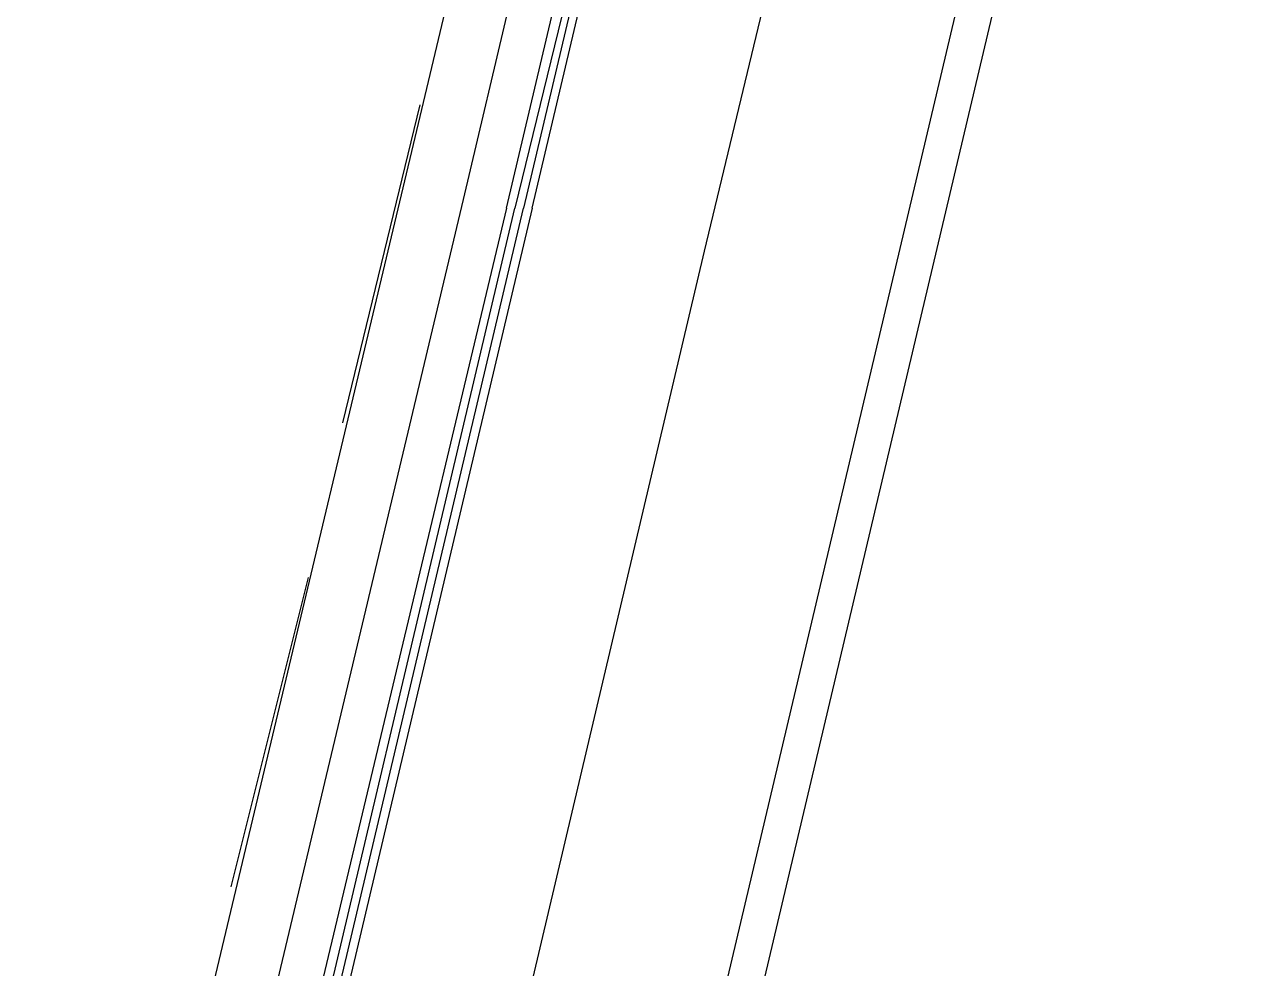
# Model space of a CAD drawing. Header units: feet. Extents: x -84 to 198, y -22 to 181.
# Drawn here: x 105.479 to 107.373, y 37.611 to 39.076 of the extents above; entities that cross this region are included whole.
import ezdxf

# ---------------------------------------------------------------- set-up
doc = ezdxf.new("R2010")
doc.units = ezdxf.units.FT
doc.layers.add('A-LINEA', color=7, linetype='CONTINUOUS')

msp = doc.modelspace()

# ---------------------------------------------------------------- linework, layer by layer
at = {"layer": 'A-LINEA'}
for p, q in [((103.5333, 24.5111), (107.3733, 40.7511)), ((106.4933, 40.6178), (104.7733, 33.3911)), ((106.16, 38.8044), (106.5467, 40.4444)), ((107.24, 40.4311), (105.5333, 33.2178)), ((105.9733, 38.4578), (106.0933, 38.9511)), ((105.8, 37.7378), (105.92, 38.2178))]:
    msp.add_line(p, q, dxfattribs=at)
for points in [[(106.96, 40.4978), (106.5333, 38.7244), (106.1467, 37.0844)], [(106.2267, 38.7911), (106.6267, 40.4844), (106.6267, 40.4978), (106.64, 40.4844), (106.6533, 40.4844), (106.24, 38.7911)], [(106.2667, 38.7911), (106.6667, 40.4844), (106.6533, 40.4844), (106.2533, 38.7911)], [(105.8, 37.1778), (105.8133, 37.1778), (105.7733, 37.1778), (106.16, 38.8044)], [(106.2267, 38.7911), (105.8267, 37.1111), (105.8267, 37.0978), (105.84, 37.0978), (106.24, 38.7911)], [(106.2667, 38.7911), (105.8667, 37.0978), (105.8533, 37.0978), (106.2533, 38.7911)]]:
    msp.add_lwpolyline(points, dxfattribs=at)

doc.saveas('drawing.dxf')
